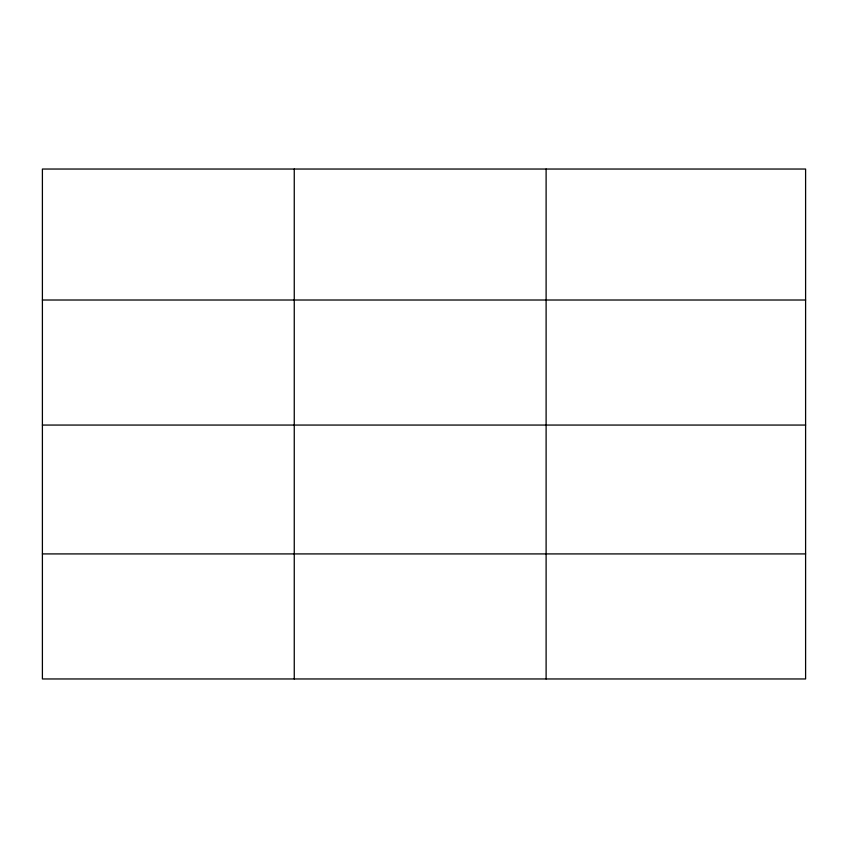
<?xml version="1.0" encoding="UTF-8"?>
<svg xmlns="http://www.w3.org/2000/svg" width="848" height="848" viewBox="0 0 848 848"><rect width="100%" height="100%" fill="white"/><g stroke="black" fill="none" stroke-linecap="round" stroke-linejoin="round"><path stroke-width="1.27" d="M805.6 425.06L805.6 169.038L42.4 169.038L42.4 678.962L805.6 678.962L805.6 425.06L42.4 425.06M42.4 300.012L805.6 300.012M42.4 553.914L805.6 553.914M546.112 169.038L546.112 678.962M294.256 169.038L294.256 678.962"/></g></svg>
